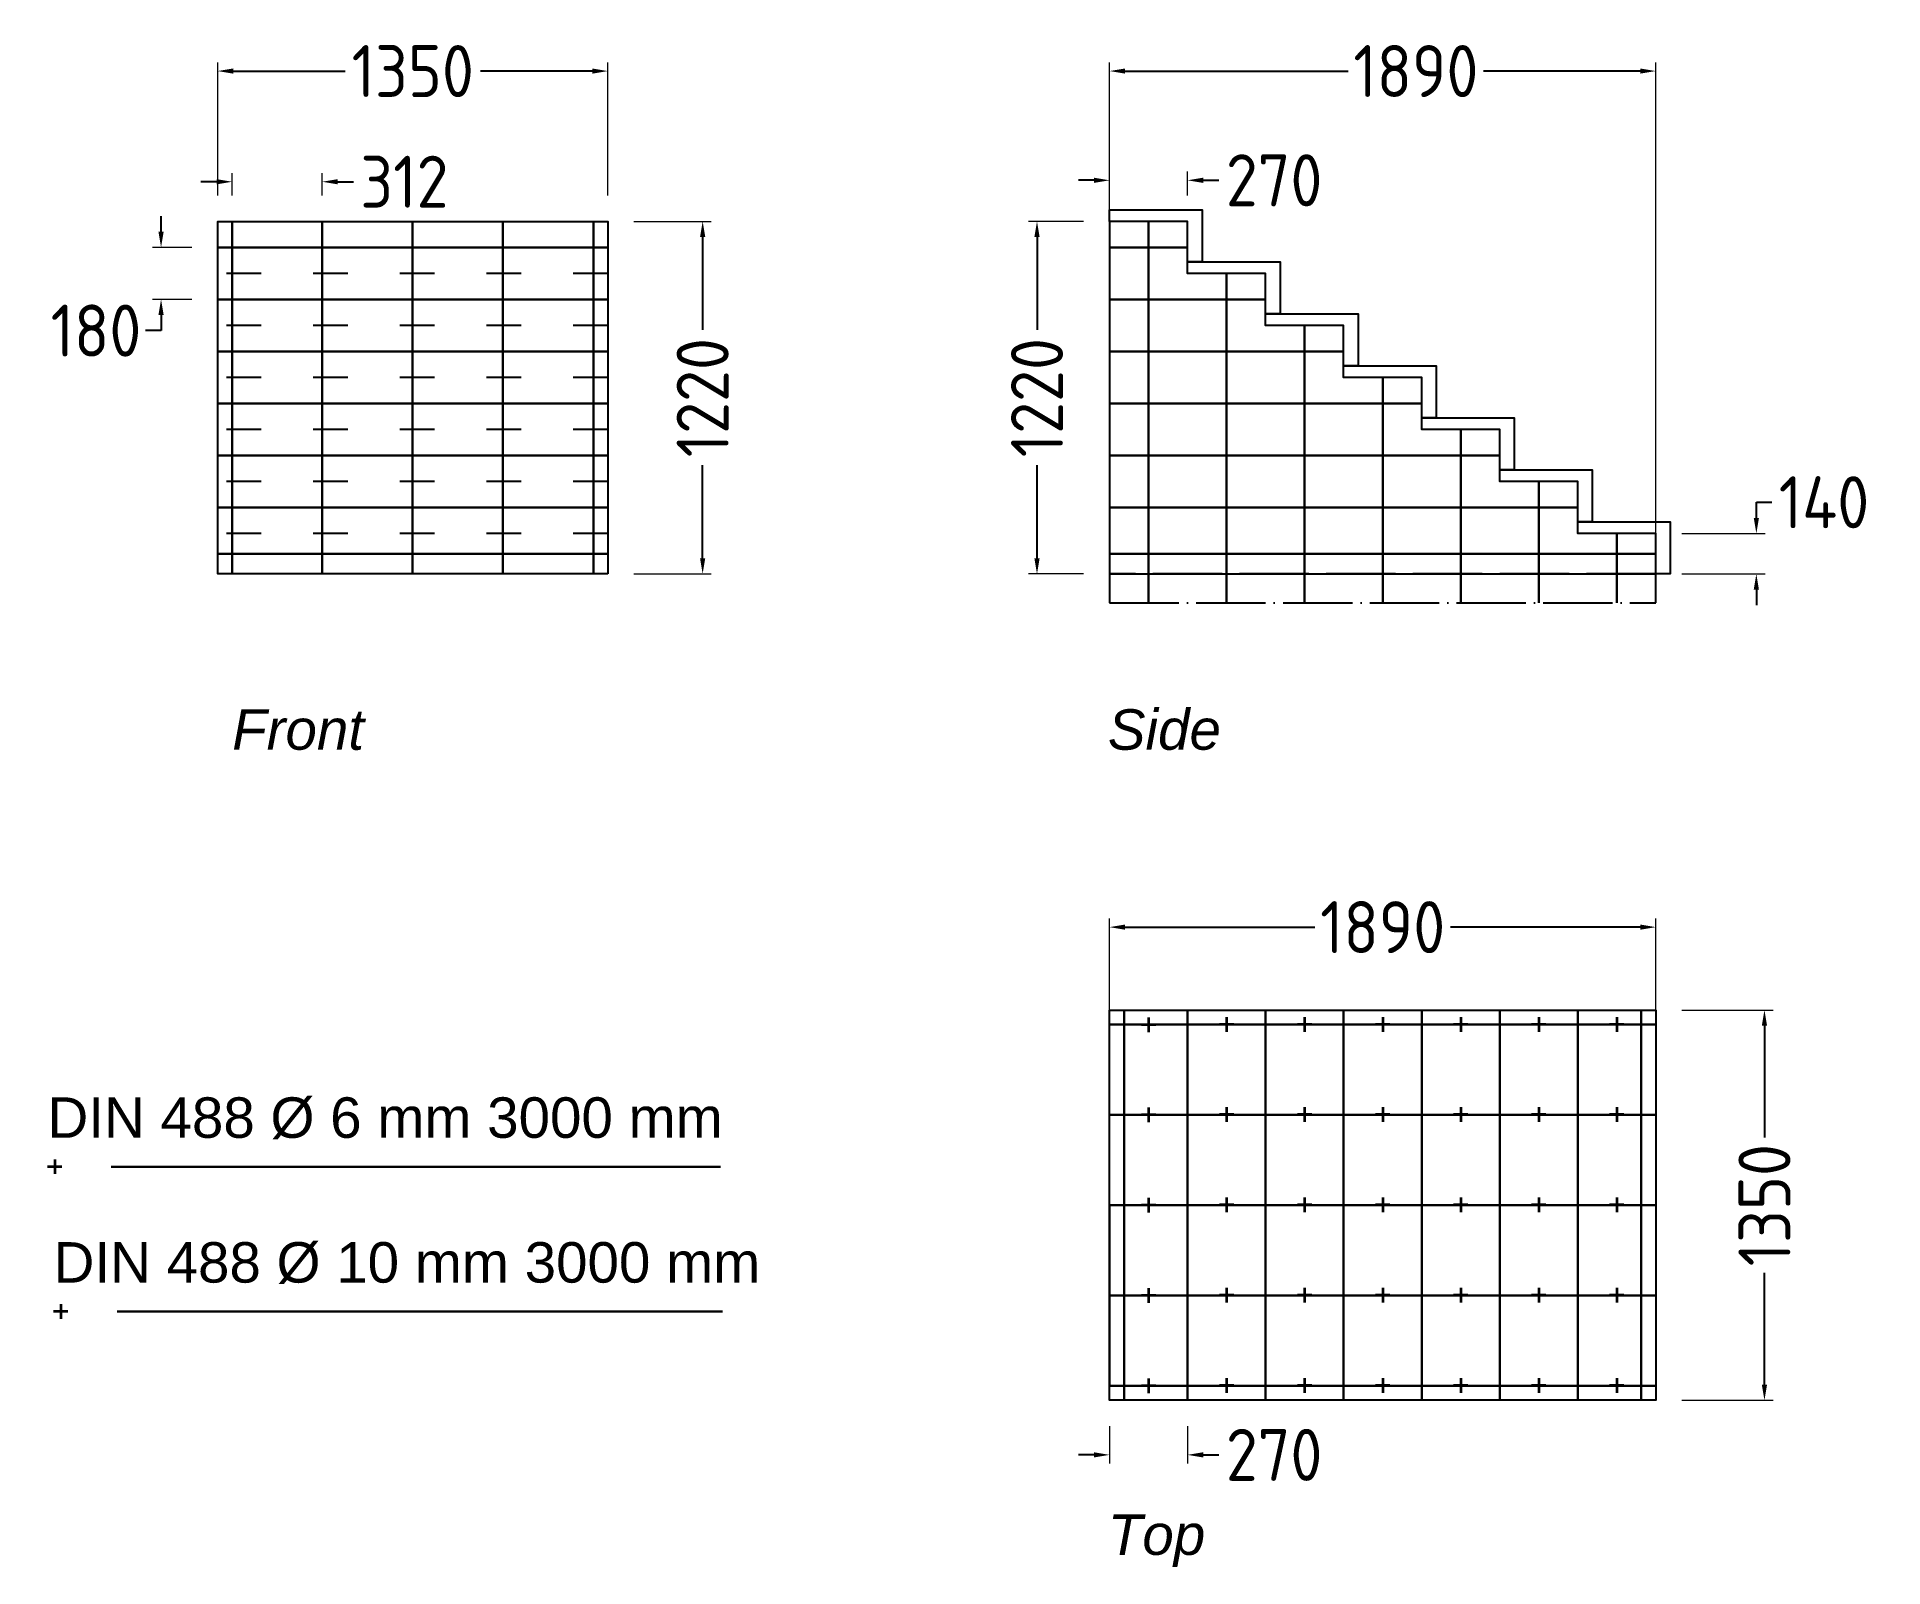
# Model space of a CAD drawing. Header units: millimetres. Extents: x 20722 to 27111, y 1649 to 6943.
import ezdxf

# ---------------------------------------------------------------- set-up
doc = ezdxf.new("R2010")
doc.units = ezdxf.units.MM
doc.header["$LTSCALE"] = 10
doc.linetypes.add('ACAD_ISO03W100', pattern=[30, 12, -18])
doc.linetypes.add('ACAD_ISO04W100', pattern=[30, 24, -3, 0, -3])
for name, color, linetype in [('01-AN-G-Foundation', 7, 'Continuous'), ('01-AN-G-Foundation_Dimensions', 7, 'Continuous'), ('01-AN-G-Stairs', 7, 'Continuous'), ('05-AN-G-Stairs-Reinforcement_Bars', 7, 'Continuous')]:
    doc.layers.add(name, color=color, linetype=linetype)
doc.layers.add('03-EG-L-Lights_Description', color=7, linetype='Continuous', plot=False)
doc.layers.add('05-AN-G-Reinforcement_Bars', color=7, linetype='Continuous', plot=False)
doc.styles.add('ISO Proportional', font='isocp.shx')
doc.styles.get("Standard").update_dxf_attribs({"font": 'Arial.ttf'})
doc.dimstyles.new('House', dxfattribs={"dimscale": 300, "dimtxt": 0.6, "dimasz": 0.18, "dimexe": 0.1, "dimexo": 0.3, "dimgap": 0.09, "dimtad": 0, "dimtoh": 1, "dimdec": 0, "dimzin": 0, "dimdsep": 46, "dimtxsty": 'ISO Proportional', "dimcen": -0.09, "dimclrd": 252, "dimclre": 171, "dimadec": 0, "dimazin": 0, "dimtfac": 1, "dimtdec": 0, "dimtofl": 0, "dimtmove": 0, "dimatfit": 0, "dimfxl": 1, "dimtolj": 1, "dimtzin": 0, "dimlwe": 5, "dimarcsym": 0})

# ---------------------------------------------------------------- blocks, each defined once
blk = doc.blocks.new('*D17')
at = {"layer": '01-AN-G-Foundation_Dimensions', "color": 171, "lineweight": 5, "transparency": 16777216}
for p, q in [((24344, 6305), (24153, 6305)), ((24344, 5085), (24153, 5085))]:
    blk.add_line(p, q, dxfattribs=at)
at = {"layer": '01-AN-G-Foundation_Dimensions', "color": 252, "lineweight": -2, "transparency": 16777216}
for p, q in [((24183, 6251), (24183, 5929.1)), ((24183, 5139), (24183, 5460.9))]:
    blk.add_line(p, q, dxfattribs=at)
at = {"layer": '01-AN-G-Foundation_Dimensions', "color": 252, "lineweight": 25, "transparency": 16777216}
for points in [[(24174, 6251), (24192, 6251), (24183, 6305)], [(24174, 5139), (24192, 5139), (24183, 5085)]]:
    blk.add_solid(points, dxfattribs=at)
at = {"layer": '01-AN-G-Foundation_Dimensions', "color": 0, "lineweight": 25, "transparency": 16777216, "insert": (24183, 5695), "char_height": 180, "attachment_point": 5, "rotation": 90, "style": 'ISO Proportional'}
blk.add_mtext('\\A1;1220', dxfattribs=at)
blk = doc.blocks.new('*D18')
at = {"layer": '01-AN-G-Foundation_Dimensions', "color": 171, "lineweight": 5, "transparency": 16777216}
for p, q in [((24434, 6395), (24434, 6477)), ((24704, 6395), (24704, 6477))]:
    blk.add_line(p, q, dxfattribs=at)
at = {"layer": '01-AN-G-Foundation_Dimensions', "color": 252, "lineweight": -2, "transparency": 16777216}
for p, q in [((24380, 6447), (24326, 6447)), ((24758, 6447), (24812, 6447))]:
    blk.add_line(p, q, dxfattribs=at)
at = {"layer": '01-AN-G-Foundation_Dimensions', "color": 252, "lineweight": 25, "transparency": 16777216}
for points in [[(24380, 6456), (24380, 6438), (24434, 6447)], [(24758, 6456), (24758, 6438), (24704, 6447)]]:
    blk.add_solid(points, dxfattribs=at)
at = {"layer": '01-AN-G-Foundation_Dimensions', "color": 0, "lineweight": 25, "transparency": 16777216, "insert": (25003.4, 6447), "char_height": 180, "attachment_point": 5, "style": 'ISO Proportional'}
blk.add_mtext('\\A1;270', dxfattribs=at)
blk = doc.blocks.new('*D21')
at = {"layer": '01-AN-G-Foundation_Dimensions', "color": 252, "lineweight": -2, "transparency": 16777216}
for p, q in [((26672, 5279), (26672, 5333)), ((26672, 5333), (26726, 5333)), ((26672, 5031), (26672, 4977))]:
    blk.add_line(p, q, dxfattribs=at)
at = {"layer": '01-AN-G-Foundation_Dimensions', "color": 171, "lineweight": 5, "transparency": 16777216}
for p, q in [((26414, 5225), (26702, 5225)), ((26414, 5085), (26702, 5085))]:
    blk.add_line(p, q, dxfattribs=at)
at = {"layer": '01-AN-G-Foundation_Dimensions', "color": 252, "lineweight": 25, "transparency": 16777216}
for points in [[(26663, 5279), (26681, 5279), (26672, 5225)], [(26663, 5031), (26681, 5031), (26672, 5085)]]:
    blk.add_solid(points, dxfattribs=at)
at = {"layer": '01-AN-G-Foundation_Dimensions', "color": 0, "lineweight": 25, "transparency": 16777216, "insert": (26906.1, 5333), "char_height": 180, "attachment_point": 5, "style": 'ISO Proportional'}
blk.add_mtext('\\A1;140', dxfattribs=at)
blk = doc.blocks.new('*D22')
at = {"layer": '01-AN-G-Foundation_Dimensions', "color": 171, "lineweight": 5, "transparency": 16777216}
for p, q in [((24434, 5175), (24434, 6855)), ((26324, 5175), (26324, 6855))]:
    blk.add_line(p, q, dxfattribs=at)
at = {"layer": '01-AN-G-Foundation_Dimensions', "color": 252, "lineweight": -2, "transparency": 16777216}
for p, q in [((24488, 6825), (25259.6, 6825)), ((26270, 6825), (25728.4, 6825))]:
    blk.add_line(p, q, dxfattribs=at)
at = {"layer": '01-AN-G-Foundation_Dimensions', "color": 252, "lineweight": 25, "transparency": 16777216}
for points in [[(24488, 6834), (24488, 6816), (24434, 6825)], [(26270, 6834), (26270, 6816), (26324, 6825)]]:
    blk.add_solid(points, dxfattribs=at)
at = {"layer": '01-AN-G-Foundation_Dimensions', "color": 0, "lineweight": 25, "transparency": 16777216, "insert": (25494, 6825), "char_height": 180, "attachment_point": 5, "style": 'ISO Proportional'}
blk.add_mtext('\\A1;1890', dxfattribs=at)
blk = doc.blocks.new('*D24')
at = {"layer": '01-AN-G-Foundation_Dimensions', "color": 171, "lineweight": 5, "transparency": 16777216}
for p, q in [((26414, 3576), (26730, 3576)), ((26414, 2226), (26730, 2226))]:
    blk.add_line(p, q, dxfattribs=at)
at = {"layer": '01-AN-G-Foundation_Dimensions', "color": 252, "lineweight": -2, "transparency": 16777216}
for p, q in [((26700, 3522), (26700, 3135.1)), ((26700, 2280), (26700, 2666.9))]:
    blk.add_line(p, q, dxfattribs=at)
at = {"layer": '01-AN-G-Foundation_Dimensions', "color": 252, "lineweight": 25, "transparency": 16777216}
for points in [[(26691, 3522), (26709, 3522), (26700, 3576)], [(26691, 2280), (26709, 2280), (26700, 2226)]]:
    blk.add_solid(points, dxfattribs=at)
at = {"layer": '01-AN-G-Foundation_Dimensions', "color": 0, "lineweight": 25, "transparency": 16777216, "insert": (26700, 2901), "char_height": 180, "attachment_point": 5, "rotation": 90, "style": 'ISO Proportional'}
blk.add_mtext('\\A1;1350', dxfattribs=at)
blk = doc.blocks.new('*D25')
at = {"layer": '01-AN-G-Foundation_Dimensions', "color": 171, "lineweight": 5, "transparency": 16777216}
for p, q in [((24434, 2136), (24434, 2007)), ((24704, 2136), (24704, 2007))]:
    blk.add_line(p, q, dxfattribs=at)
at = {"layer": '01-AN-G-Foundation_Dimensions', "color": 252, "lineweight": -2, "transparency": 16777216}
for p, q in [((24380, 2037), (24326, 2037)), ((24758, 2037), (24812, 2037))]:
    blk.add_line(p, q, dxfattribs=at)
at = {"layer": '01-AN-G-Foundation_Dimensions', "color": 252, "lineweight": 25, "transparency": 16777216}
for points in [[(24380, 2046), (24380, 2028), (24434, 2037)], [(24758, 2046), (24758, 2028), (24704, 2037)]]:
    blk.add_solid(points, dxfattribs=at)
at = {"layer": '01-AN-G-Foundation_Dimensions', "color": 0, "lineweight": 25, "transparency": 16777216, "insert": (25003.4, 2037), "char_height": 180, "attachment_point": 5, "style": 'ISO Proportional'}
blk.add_mtext('\\A1;270', dxfattribs=at)
blk = doc.blocks.new('*D26')
at = {"layer": '01-AN-G-Foundation_Dimensions', "color": 171, "lineweight": 5, "transparency": 16777216}
for p, q in [((24434, 2850), (24434, 3893)), ((26324, 2850), (26324, 3893))]:
    blk.add_line(p, q, dxfattribs=at)
at = {"layer": '01-AN-G-Foundation_Dimensions', "color": 252, "lineweight": -2, "transparency": 16777216}
for p, q in [((24488, 3863), (25144.6, 3863)), ((26270, 3863), (25613.4, 3863))]:
    blk.add_line(p, q, dxfattribs=at)
at = {"layer": '01-AN-G-Foundation_Dimensions', "color": 252, "lineweight": 25, "transparency": 16777216}
for points in [[(24488, 3872), (24488, 3854), (24434, 3863)], [(26270, 3872), (26270, 3854), (26324, 3863)]]:
    blk.add_solid(points, dxfattribs=at)
at = {"layer": '01-AN-G-Foundation_Dimensions', "color": 0, "lineweight": 25, "transparency": 16777216, "insert": (25379, 3863), "char_height": 180, "attachment_point": 5, "style": 'ISO Proportional'}
blk.add_mtext('\\A1;1890', dxfattribs=at)
blk = doc.blocks.new('*D99')
at = {"layer": '05-AN-G-Stairs-Reinforcement_Bars', "color": 171, "lineweight": 5, "transparency": 16777216}
for p, q in [((22788, 6305), (23056, 6305)), ((22788, 5085), (23056, 5085))]:
    blk.add_line(p, q, dxfattribs=at)
at = {"layer": '05-AN-G-Stairs-Reinforcement_Bars', "color": 252, "lineweight": -2, "transparency": 16777216}
for p, q in [((23026, 6251), (23026, 5929.1)), ((23026, 5139), (23026, 5460.9))]:
    blk.add_line(p, q, dxfattribs=at)
at = {"layer": '05-AN-G-Stairs-Reinforcement_Bars', "color": 252, "lineweight": 25, "transparency": 16777216}
for points in [[(23017, 6251), (23035, 6251), (23026, 6305)], [(23017, 5139), (23035, 5139), (23026, 5085)]]:
    blk.add_solid(points, dxfattribs=at)
at = {"layer": '05-AN-G-Stairs-Reinforcement_Bars', "color": 0, "lineweight": 25, "transparency": 16777216, "insert": (23026, 5695), "char_height": 180, "attachment_point": 5, "rotation": 90, "style": 'ISO Proportional'}
blk.add_mtext('\\A1;1220', dxfattribs=at)
blk = doc.blocks.new('*D100')
at = {"layer": '05-AN-G-Stairs-Reinforcement_Bars', "color": 171, "lineweight": 5, "transparency": 16777216}
for p, q in [((21348, 6395), (21348, 6855)), ((22698, 6395), (22698, 6855))]:
    blk.add_line(p, q, dxfattribs=at)
at = {"layer": '05-AN-G-Stairs-Reinforcement_Bars', "color": 252, "lineweight": -2, "transparency": 16777216}
for p, q in [((21402, 6825), (21788.9, 6825)), ((22644, 6825), (22257.1, 6825))]:
    blk.add_line(p, q, dxfattribs=at)
at = {"layer": '05-AN-G-Stairs-Reinforcement_Bars', "color": 252, "lineweight": 25, "transparency": 16777216}
for points in [[(21402, 6834), (21402, 6816), (21348, 6825)], [(22644, 6834), (22644, 6816), (22698, 6825)]]:
    blk.add_solid(points, dxfattribs=at)
at = {"layer": '05-AN-G-Stairs-Reinforcement_Bars', "color": 0, "lineweight": 25, "transparency": 16777216, "insert": (22023, 6825), "char_height": 180, "attachment_point": 5, "style": 'ISO Proportional'}
blk.add_mtext('\\A1;1350', dxfattribs=at)
blk = doc.blocks.new('*D101')
at = {"layer": '05-AN-G-Stairs-Reinforcement_Bars', "color": 252, "lineweight": -2, "transparency": 16777216}
for p, q in [((21152, 6269), (21152, 6323)), ((21152, 5981), (21152, 5927)), ((21152, 5927), (21098, 5927))]:
    blk.add_line(p, q, dxfattribs=at)
at = {"layer": '05-AN-G-Stairs-Reinforcement_Bars', "color": 171, "lineweight": 5, "transparency": 16777216}
for p, q in [((21258, 6215), (21122, 6215)), ((21258, 6035), (21122, 6035))]:
    blk.add_line(p, q, dxfattribs=at)
at = {"layer": '05-AN-G-Stairs-Reinforcement_Bars', "color": 252, "lineweight": 25, "transparency": 16777216}
for points in [[(21143, 6269), (21161, 6269), (21152, 6215)], [(21143, 5981), (21161, 5981), (21152, 6035)]]:
    blk.add_solid(points, dxfattribs=at)
at = {"layer": '05-AN-G-Stairs-Reinforcement_Bars', "color": 0, "lineweight": 25, "transparency": 16777216, "insert": (20926.9, 5927), "char_height": 180, "attachment_point": 5, "style": 'ISO Proportional'}
blk.add_mtext('\\A1;180', dxfattribs=at)
blk = doc.blocks.new('*D102')
at = {"layer": '05-AN-G-Stairs-Reinforcement_Bars', "color": 171, "lineweight": 5, "transparency": 16777216}
for p, q in [((21398, 6395), (21398, 6472)), ((21709.5, 6395), (21709.5, 6472))]:
    blk.add_line(p, q, dxfattribs=at)
at = {"layer": '05-AN-G-Stairs-Reinforcement_Bars', "color": 252, "lineweight": -2, "transparency": 16777216}
for p, q in [((21344, 6442), (21290, 6442)), ((21763.5, 6442), (21817.5, 6442))]:
    blk.add_line(p, q, dxfattribs=at)
at = {"layer": '05-AN-G-Stairs-Reinforcement_Bars', "color": 252, "lineweight": 25, "transparency": 16777216}
for points in [[(21344, 6451), (21344, 6433), (21398, 6442)], [(21763.5, 6451), (21763.5, 6433), (21709.5, 6442)]]:
    blk.add_solid(points, dxfattribs=at)
at = {"layer": '05-AN-G-Stairs-Reinforcement_Bars', "color": 0, "lineweight": 25, "transparency": 16777216, "insert": (21993.9, 6442), "char_height": 180, "attachment_point": 5, "style": 'ISO Proportional'}
blk.add_mtext('\\A1;312', dxfattribs=at)

msp = doc.modelspace()

# ---------------------------------------------------------------- linework, layer by layer
at = {"layer": '01-AN-G-Foundation', "color": 7, "linetype": 'ACAD_ISO03W100', "lineweight": 25}
for p, q in [((22698, 6125), (21348, 6125)), ((22698, 5945), (21348, 5945)), ((22698, 5765), (21348, 5765)), ((22698, 5585), (21348, 5585)), ((22698, 5405), (21348, 5405)), ((22698, 5225), (21348, 5225)), ((24704, 3576), (24704, 2226)), ((24974, 3576), (24974, 2226)), ((25244, 3576), (25244, 2226)), ((25514, 3576), (25514, 2226)), ((25784, 3576), (25784, 2226))]:
    msp.add_line(p, q, dxfattribs=at)
at = {"layer": '01-AN-G-Foundation', "color": 7, "lineweight": 25}
for points in [[(22698, 5085), (21348, 5085), (21348, 6305), (22698, 6305)], [(24434, 5085), (26324, 5085), (26324, 5225), (26054, 5225), (26054, 5405), (25784, 5405), (25784, 5585), (25514, 5585), (25514, 5765), (25244, 5765), (25244, 5945), (24974, 5945), (24974, 6125), (24704, 6125), (24704, 6305), (24434, 6305)], [(24434, 3576), (26324, 3576), (26324, 2226), (24434, 2226)]]:
    msp.add_lwpolyline(points, close=True, dxfattribs=at)
at = {"layer": '01-AN-G-Foundation', "color": 1, "linetype": 'ACAD_ISO04W100', "lineweight": 25}
msp.add_lwpolyline([(26324, 5085), (24434, 5085), (24434, 4985), (26324, 4985)], close=True, dxfattribs=at)
at = {"layer": '01-AN-G-Foundation', "color": 7, "linetype": 'ACAD_ISO03W100', "lineweight": 25}
msp.add_lwpolyline([(26054, 3576), (26054, 2226)], dxfattribs=at)
at = {"layer": '01-AN-G-Stairs', "color": 6, "lineweight": 25}
for points in [[(24704, 6305), (24434, 6305), (24434, 6345), (24754, 6345), (24754, 6165), (24704, 6165)], [(24974, 6125), (24704, 6125), (24704, 6165), (25024, 6165), (25024, 5985), (24974, 5985)], [(25244, 5945), (24974, 5945), (24974, 5985), (25294, 5985), (25294, 5805), (25244, 5805)], [(25514, 5765), (25244, 5765), (25244, 5805), (25564, 5805), (25564, 5625), (25514, 5625)], [(25784, 5585), (25514, 5585), (25514, 5625), (25834, 5625), (25834, 5445), (25784, 5445)], [(26054, 5405), (25784, 5405), (25784, 5445), (26104, 5445), (26104, 5265), (26054, 5265)], [(26324, 5225), (26054, 5225), (26054, 5265), (26374, 5265), (26374, 5085), (26324, 5085)]]:
    msp.add_lwpolyline(points, close=True, dxfattribs=at)
at = {"layer": '05-AN-G-Reinforcement_Bars', "color": 6, "lineweight": 35}
for p, q in [((24569, 3550), (24569, 3500)), ((24839, 3551), (24839, 3501)), ((25109, 3551), (25109, 3501)), ((25379, 3551), (25379, 3501)), ((25649, 3551), (25649, 3501)), ((25919, 3551), (25919, 3501)), ((26189, 3551), (26189, 3501)), ((24569, 3238.5), (24569, 3188.5)), ((24839, 3239.5), (24839, 3189.5)), ((25109, 3239.5), (25109, 3189.5)), ((25379, 3239.5), (25379, 3189.5)), ((25649, 3239.5), (25649, 3189.5)), ((25919, 3239.5), (25919, 3189.5)), ((26189, 3239.5), (26189, 3189.5)), ((24569, 2926), (24569, 2876)), ((24839, 2927), (24839, 2877)), ((25109, 2927), (25109, 2877)), ((25379, 2927), (25379, 2877)), ((25649, 2927), (25649, 2877)), ((25919, 2927), (25919, 2877)), ((26189, 2927), (26189, 2877)), ((20805, 2558), (20805, 2508)), ((24569, 2613.5), (24569, 2563.5)), ((24839, 2614.5), (24839, 2564.5)), ((25109, 2614.5), (25109, 2564.5)), ((25379, 2614.5), (25379, 2564.5)), ((25649, 2614.5), (25649, 2564.5)), ((25919, 2614.5), (25919, 2564.5)), ((26189, 2614.5), (26189, 2564.5)), ((24569, 2301), (24569, 2251)), ((24839, 2302), (24839, 2252)), ((25109, 2302), (25109, 2252)), ((25379, 2302), (25379, 2252)), ((25649, 2302), (25649, 2252)), ((25919, 2302), (25919, 2252)), ((26189, 2302), (26189, 2252))]:
    msp.add_line(p, q, dxfattribs=at)
at = {"layer": '05-AN-G-Reinforcement_Bars', "color": 3, "lineweight": 35}
msp.add_line((20784, 3059), (20784, 3009), dxfattribs=at)
at = {"layer": '05-AN-G-Stairs-Reinforcement_Bars', "color": 6, "lineweight": 30}
for p, q in [((21398, 5085), (21398, 6305)), ((21709.5, 5085), (21709.5, 6305)), ((22022, 5085), (22022, 6305)), ((22334.5, 5085), (22334.5, 6305)), ((22648, 5085), (22648, 6305)), ((24569, 6305), (24569, 4985)), ((24839, 6125), (24839, 4985)), ((25109, 5945), (25109, 4985)), ((25379, 5765), (25379, 4985)), ((25649, 5585), (25649, 4985)), ((25919, 5405), (25919, 4985)), ((26189, 5225), (26189, 4985)), ((21000, 2533), (23095, 2533))]:
    msp.add_line(p, q, dxfattribs=at)
at = {"layer": '05-AN-G-Stairs-Reinforcement_Bars', "color": 3, "lineweight": 30}
for p, q in [((21348, 6215), (22698, 6215)), ((24434, 6215), (24704, 6215)), ((21348, 6035), (22698, 6035)), ((24434, 6035), (24974, 6035)), ((21348, 5855), (22698, 5855)), ((24434, 5855), (25244, 5855)), ((21348, 5675), (22698, 5675)), ((24434, 5675), (25514, 5675)), ((21348, 5495), (22698, 5495)), ((24434, 5495), (25784, 5495)), ((21348, 5315), (22698, 5315)), ((24434, 5315), (26054, 5315)), ((21348, 5155), (22698, 5155)), ((24434, 5155), (26324, 5155)), ((24434, 3526), (26324, 3526)), ((24484, 3576), (24484, 2226)), ((24704, 3576), (24704, 2226)), ((24974, 3576), (24974, 2226)), ((25244, 3576), (25244, 2226)), ((25514, 3576), (25514, 2226)), ((25784, 3576), (25784, 2226)), ((26054, 3576), (26054, 2226)), ((26274, 3576), (26274, 2226)), ((24434, 3213.5), (26324, 3213.5)), ((20979, 3034), (23088, 3034)), ((24434, 2901), (26324, 2901)), ((24434, 2588.5), (26324, 2588.5)), ((24434, 2276), (26324, 2276))]:
    msp.add_line(p, q, dxfattribs=at)
at = {"layer": '05-AN-G-Stairs-Reinforcement_Bars', "color": 6, "lineweight": 35}
for p, q in [((24594, 3525), (24544, 3525)), ((24864, 3526), (24814, 3526)), ((25134, 3526), (25084, 3526)), ((25404, 3526), (25354, 3526)), ((25674, 3526), (25624, 3526)), ((25944, 3526), (25894, 3526)), ((26214, 3526), (26164, 3526)), ((24594, 3213.5), (24544, 3213.5)), ((24864, 3214.5), (24814, 3214.5)), ((25134, 3214.5), (25084, 3214.5)), ((25404, 3214.5), (25354, 3214.5)), ((25674, 3214.5), (25624, 3214.5)), ((25944, 3214.5), (25894, 3214.5)), ((26214, 3214.5), (26164, 3214.5)), ((24594, 2901), (24544, 2901)), ((24864, 2902), (24814, 2902)), ((25134, 2902), (25084, 2902)), ((25404, 2902), (25354, 2902)), ((25674, 2902), (25624, 2902)), ((25944, 2902), (25894, 2902)), ((26214, 2902), (26164, 2902)), ((24594, 2588.5), (24544, 2588.5)), ((24864, 2589.5), (24814, 2589.5)), ((25134, 2589.5), (25084, 2589.5)), ((25404, 2589.5), (25354, 2589.5)), ((25674, 2589.5), (25624, 2589.5)), ((25944, 2589.5), (25894, 2589.5)), ((26214, 2589.5), (26164, 2589.5)), ((20830, 2533), (20780, 2533)), ((24594, 2276), (24544, 2276)), ((24864, 2277), (24814, 2277)), ((25134, 2277), (25084, 2277)), ((25404, 2277), (25354, 2277)), ((25674, 2277), (25624, 2277)), ((25944, 2277), (25894, 2277)), ((26214, 2277), (26164, 2277))]:
    msp.add_line(p, q, dxfattribs=at)
at = {"layer": '05-AN-G-Stairs-Reinforcement_Bars', "color": 3, "lineweight": 35}
msp.add_line((20809, 3034), (20759, 3034), dxfattribs=at)
at = {"layer": '05-AN-G-Stairs-Reinforcement_Bars', "color": 7, "lineweight": 25}
msp.add_line((24434, 2901), (24434, 2276), dxfattribs=at)

# ---------------------------------------------------------------- texts
at = {"layer": '03-EG-L-Lights_Description', "color": 7, "char_height": 140, "attachment_point": 1}
for s, width, insert in [('{\\fArial|b0|i1|c0|p34;Front}', 2329, (21398, 4616.8)), ('{\\fArial|b0|i1|c0|p34;Side}', 2329, (24428, 4616.8)), ('DIN 488 Ø 6 mm 3000 mm', 2329, (20759, 3274)), ('DIN 488 Ø 10 mm 3000 mm', 2723, (20780, 2773)), ('{\\fArial|b0|i1|c0|p34;Top}', 2329, (24428, 1831))]:
    msp.add_mtext_dynamic_manual_height_columns(s, width=width, gutter_width=12.5, heights=[0], dxfattribs=dict(at, insert=insert))

# ---------------------------------------------------------------- dimensions: what is measured, and where the dimension line sits
at = {"layer": '01-AN-G-Foundation_Dimensions', "color": 7, "lineweight": 25}
for base, p1, p2, picture, middle in [((26324, 6825), (24434, 5085), (26324, 5085), '*D22', (25494, 6825)), ((26324, 3863), (24434, 2760), (26324, 2760), '*D26', (25379, 3863))]:
    dim = msp.add_linear_dim(base=base, p1=p1, p2=p2, dimstyle='House', dxfattribs=at)
    dim.commit()
    dim.dimension.update_dxf_attribs({"geometry": picture, "text_midpoint": middle, "dimtype": 160})
for base, p1, p2, picture, middle in [((24704, 6447), (24434, 6305), (24704, 6305), '*D18', (25003.4, 6447)), ((24704, 2037), (24434, 2226), (24704, 2226), '*D25', (25003.4, 2037))]:
    dim = msp.add_linear_dim(base=base, p1=p1, p2=p2, dimstyle='House', dxfattribs=at)
    dim.commit()
    dim.dimension.update_dxf_attribs({"geometry": picture, "text_midpoint": middle})
for base, p1, p2, picture, middle in [((24183, 5085), (24434, 6305), (24434, 5085), '*D17', (24183, 5695)), ((26672, 5225), (26324, 5085), (26324, 5225), '*D21', (26906.1, 5333)), ((26700, 2226), (26324, 3576), (26324, 2226), '*D24', (26700, 2901))]:
    dim = msp.add_linear_dim(base=base, p1=p1, p2=p2, angle=90, dimstyle='House', dxfattribs=at)
    dim.commit()
    dim.dimension.update_dxf_attribs({"geometry": picture, "text_midpoint": middle})
at = {"layer": '05-AN-G-Stairs-Reinforcement_Bars', "color": 7, "lineweight": 25}
for base, p1, p2, picture, middle in [((22698, 6825), (21348, 6305), (22698, 6305), '*D100', (22023, 6825)), ((21709.5, 6442), (21398, 6305), (21709.5, 6305), '*D102', (21993.905315, 6442))]:
    dim = msp.add_linear_dim(base=base, p1=p1, p2=p2, dimstyle='House', dxfattribs=at)
    dim.commit()
    dim.dimension.update_dxf_attribs({"geometry": picture, "text_midpoint": middle})
for base, p1, p2, picture, middle in [((21152, 6035), (21348, 6215), (21348, 6035), '*D101', (20926.9, 5927)), ((23026, 6305), (22698, 5085), (22698, 6305), '*D99', (23026, 5695))]:
    dim = msp.add_linear_dim(base=base, p1=p1, p2=p2, angle=90, dimstyle='House', dxfattribs=at)
    dim.commit()
    dim.dimension.update_dxf_attribs({"geometry": picture, "text_midpoint": middle})

doc.saveas('drawing.dxf')
